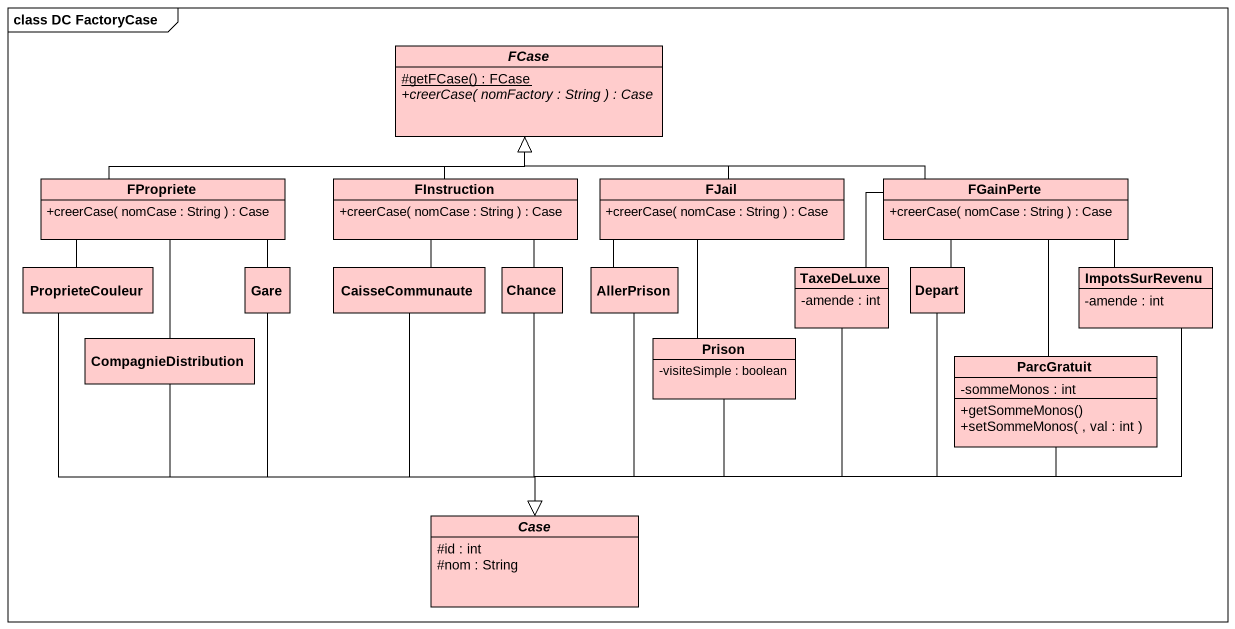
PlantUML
@startuml
mainframe class DC FactoryCase
hide circle
hide empty members
skinparam classAttributeIconSize 0
abstract class FCase #FFCCCC {
  {static} #getFCase() : FCase
  {abstract} +creerCase( nomFactory : String ) : Case
}
class FPropriete #FFCCCC {
  +creerCase( nomCase : String ) : Case
}
class FInstruction #FFCCCC {
  +creerCase( nomCase : String ) : Case
}
class FJail #FFCCCC {
  +creerCase( nomCase : String ) : Case
}
class FGainPerte #FFCCCC {
  +creerCase( nomCase : String ) : Case
}
class ProprieteCouleur #FFCCCC
class Gare #FFCCCC
class CaisseCommunaute #FFCCCC
class Chance #FFCCCC
class AllerPrison #FFCCCC
class TaxeDeLuxe #FFCCCC {
  -amende : int
}
class Depart #FFCCCC
class ImpotsSurRevenu #FFCCCC {
  -amende : int
}
class CompagnieDistribution #FFCCCC
class Prison #FFCCCC {
  -visiteSimple : boolean
}
class ParcGratuit #FFCCCC {
  -sommeMonos : int
  +getSommeMonos()
  +setSommeMonos( , val : int )
}
abstract class Case #FFCCCC {
  #id : int
  #nom : String
}
FPropriete -right-|> FCase
FPropriete -- ProprieteCouleur
FPropriete -- Gare
FPropriete -- CompagnieDistribution
FInstruction -up-|> FCase
FInstruction -- CaisseCommunaute
FInstruction -- Chance
FJail -up-|> FCase
FJail -- AllerPrison
FJail -- Prison
FGainPerte -left-|> FCase
FGainPerte -left- TaxeDeLuxe
FGainPerte -- Depart
FGainPerte -- ImpotsSurRevenu
FGainPerte -- ParcGratuit
ProprieteCouleur --|> Case
Gare --|> Case
CaisseCommunaute --|> Case
Chance --|> Case
AllerPrison --|> Case
TaxeDeLuxe --|> Case
Depart --|> Case
ImpotsSurRevenu -left-|> Case
CompagnieDistribution -right-|> Case
Prison --|> Case
ParcGratuit -left-|> Case
@enduml
